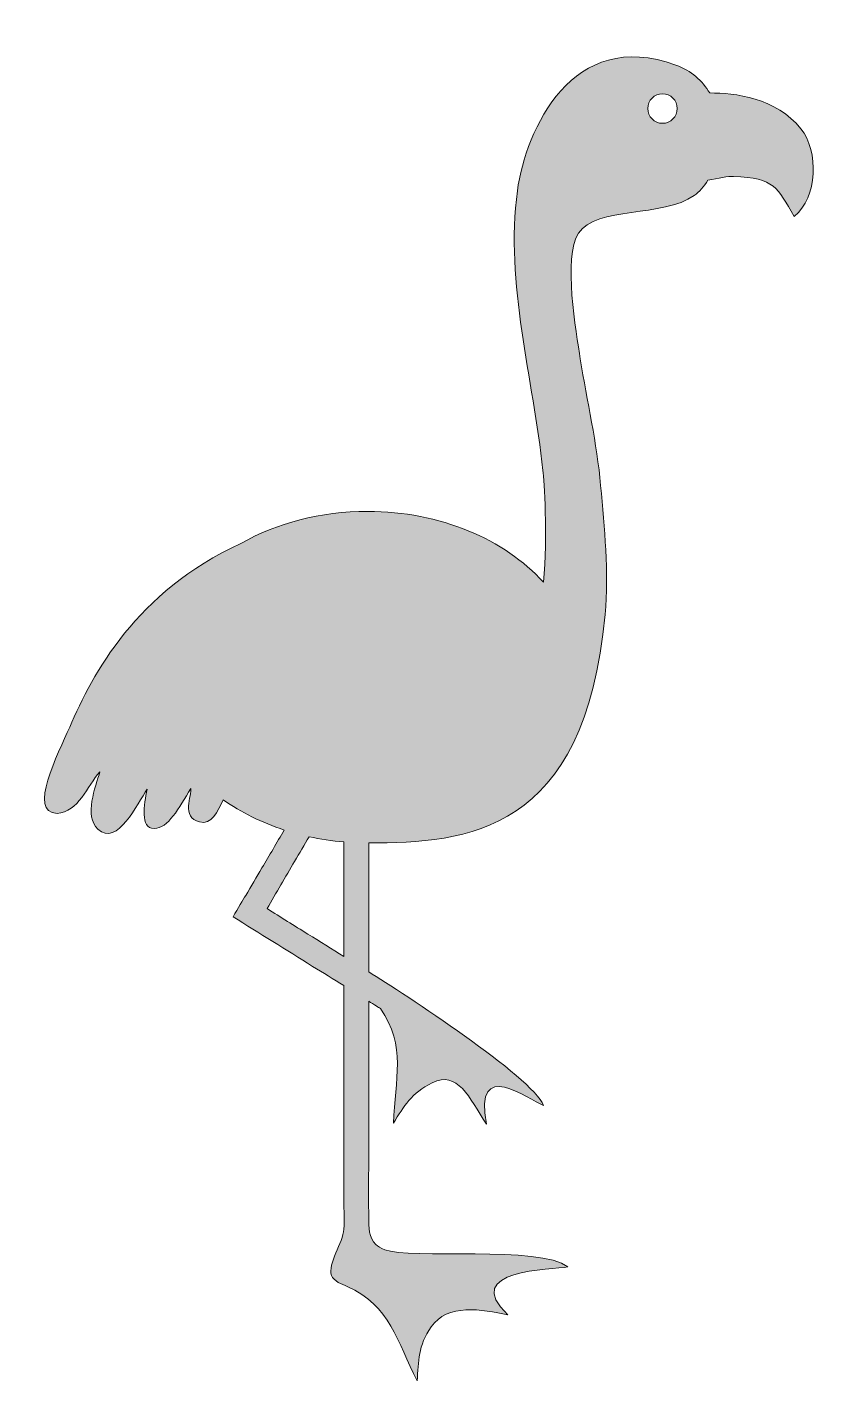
# Model space of a CAD drawing. Header units: inches. Extents: x -1 to 59, y 0 to 104.
import ezdxf

# ---------------------------------------------------------------- set-up
doc = ezdxf.new("R2010")
doc.units = ezdxf.units.IN
doc.header["$MEASUREMENT"] = 0
doc.layers.add('Layer 1', color=7, linetype='Continuous')

msp = doc.modelspace()

# ---------------------------------------------------------------- hatches: boundary and pattern name
at = {"layer": 'Layer 1', "true_color": 0xf28173}
h = msp.add_hatch(color=11, dxfattribs=at)
h.dxf.hatch_style = 2
edge = h.paths.add_edge_path()
edge.add_spline(control_points=[(58.07, 96.08), (56.17, 98.46), (52.98, 98.84), (51.07, 98.83), (50.52, 99.76), (49.67, 100.53), (48.47, 100.97), (40.53, 103.89), (36.95, 96.02), (36.31, 91.33), (35.34, 84.2), (37.53, 76.94), (38.27, 69.85), (38.35, 69.14), (38.66, 64.86), (38.3, 61.29), (35.33, 64.58), (30.4, 66.72), (24.81, 66.72), (21.17, 66.72), (17.81, 65.81), (15.09, 64.27), (6.98, 60.51), (3.75, 54.33), (1.94, 50.16), (1.06, 48.13), (-1.33, 43.58), (0.97, 43.55), (2.62, 43.64), (3.28, 45.68), (4.26, 46.73), (3.93, 45.58), (3.01, 43.36), (4.11, 42.34), (5.61, 40.96), (7.13, 44.32), (7.89, 45.4), (7.64, 44.21), (7.34, 42.4), (8.42, 42.39), (9.5, 42.39), (10.3, 43.93), (11.25, 45.46), (11.32, 44.95), (10.46, 43.25), (11.91, 42.89), (12.8, 42.66), (13.31, 43.69), (13.73, 44.59), (15.1, 43.63), (16.68, 42.84), (18.41, 42.27), (17.84, 41.3), (17.27, 40.33), (16.7, 39.36), (16.29, 38.66), (15.88, 37.95), (15.46, 37.25), (15.46, 37.25), (15.45, 37.26), (15.45, 37.26), (15.25, 36.92), (14.86, 36.27), (14.48, 35.62), (16.52, 34.35), (18.55, 33.08), (20.59, 31.81), (21.39, 31.32), (22.19, 30.83), (22.99, 30.34), (22.99, 26.89), (22.99, 23.45), (22.99, 20.01), (22.99, 17.94), (22.99, 15.87), (22.99, 13.79), (22.99, 13.08), (23.03, 12.36), (22.99, 11.65), (22.93, 10.62), (21.73, 8.99), (22.04, 8.09), (22.19, 7.65), (22.86, 7.41), (23.23, 7.25), (26.57, 5.79), (27.06, 3.02), (28.62, 0), (28.71, 1.52), (28.68, 2.68), (29.69, 4.15), (30.92, 5.95), (33.6, 5.5), (35.58, 5.08), (31.85, 8.56), (38.98, 8.55), (40.19, 8.75), (38.06, 10.43), (28, 9.3), (26.12, 10.07), (25.82, 10.18), (25.6, 10.32), (25.44, 10.48), (24.89, 11), (24.91, 11.72), (24.9, 12.64), (24.87, 14.55), (24.9, 16.47), (24.9, 18.39), (24.9, 21.98), (24.9, 25.56), (24.9, 29.14), (25.09, 29.02), (25.29, 28.9), (25.48, 28.77), (25.59, 28.7), (25.7, 28.63), (25.8, 28.57), (27.81, 25.72), (26.91, 23.11), (26.79, 19.79), (27.62, 21.07), (28.16, 22.09), (29.76, 22.88), (31.72, 23.84), (32.61, 21.77), (33.93, 19.7), (32.92, 24.9), (37.16, 21.57), (38.32, 21.14), (37.42, 23.34), (27.51, 29.77), (24.9, 31.39), (24.9, 32.61), (24.9, 33.82), (24.9, 35.03), (24.9, 37.12), (24.9, 39.2), (24.9, 41.28), (32.38, 41.28), (41.52, 42), (43.04, 58.8), (43.34, 62.11), (42.98, 65.43), (42.7, 68.7), (42.42, 71.96), (41.65, 75.15), (41.14, 78.43), (40.83, 80.44), (39.79, 86.22), (41, 88.07), (42.37, 90.15), (47.5, 89.26), (49.88, 90.96), (50.28, 91.25), (50.64, 91.65), (50.94, 92.13), (51.7, 92.28), (52.51, 92.45), (52.9, 92.43), (56.11, 92.29), (56.23, 91.59), (57.56, 89.35), (59.36, 90.81), (59.46, 94.35), (58.07, 96.08)], knot_values=[0, 0, 0, 0, 1, 1, 1, 2, 2, 2, 3, 3, 3, 4, 4, 4, 5, 5, 5, 6, 6, 6, 7, 7, 7, 8, 8, 8, 9, 9, 9, 10, 10, 10, 11, 11, 11, 12, 12, 12, 13, 13, 13, 14, 14, 14, 15, 15, 15, 16, 16, 16, 17, 17, 17, 18, 18, 18, 19, 19, 19, 20, 20, 20, 21, 21, 21, 22, 22, 22, 23, 23, 23, 24, 24, 24, 25, 25, 25, 26, 26, 26, 27, 27, 27, 28, 28, 28, 29, 29, 29, 30, 30, 30, 31, 31, 31, 32, 32, 32, 33, 33, 33, 34, 34, 34, 35, 35, 35, 36, 36, 36, 37, 37, 37, 38, 38, 38, 39, 39, 39, 40, 40, 40, 41, 41, 41, 42, 42, 42, 43, 43, 43, 44, 44, 44, 45, 45, 45, 46, 46, 46, 47, 47, 47, 48, 48, 48, 49, 49, 49, 50, 50, 50, 51, 51, 51, 52, 52, 52, 53, 53, 53, 54, 54, 54, 55, 55, 55, 55], degree=3, periodic=1)
edge = h.paths.add_edge_path()
edge.add_spline(control_points=[(22.99, 36.74), (22.99, 35.35), (22.99, 33.96), (22.99, 32.57), (22.07, 33.14), (21.15, 33.72), (20.22, 34.29), (19.18, 34.94), (18.13, 35.59), (17.09, 36.24), (17.79, 37.45), (18.5, 38.66), (19.21, 39.87), (19.58, 40.5), (19.95, 41.13), (20.32, 41.76), (21.18, 41.57), (22.08, 41.43), (22.99, 41.36), (22.99, 39.82), (22.99, 38.28), (22.99, 36.74)], knot_values=[0, 0, 0, 0, 1, 1, 1, 2, 2, 2, 3, 3, 3, 4, 4, 4, 5, 5, 5, 6, 6, 6, 7, 7, 7, 7], degree=3, periodic=1)
edge = h.paths.add_edge_path()
edge.add_spline(control_points=[(47.45, 96.5), (46.82, 96.5), (46.32, 97.01), (46.32, 97.64), (46.32, 98.26), (46.82, 98.77), (47.45, 98.77), (48.07, 98.77), (48.58, 98.26), (48.58, 97.64), (48.58, 97.01), (48.07, 96.5), (47.45, 96.5)], knot_values=[0, 0, 0, 0, 1, 1, 1, 2, 2, 2, 3, 3, 3, 4, 4, 4, 4], degree=3, periodic=1)

# ---------------------------------------------------------------- linework, layer by layer
at = {"layer": 'Layer 1', "lineweight": 0}
for points, knots in [([(58.07, 96.08), (56.17, 98.46), (52.98, 98.84), (51.07, 98.83), (50.52, 99.76), (49.67, 100.53), (48.47, 100.97), (40.53, 103.89), (36.95, 96.02), (36.31, 91.33), (35.34, 84.2), (37.53, 76.94), (38.27, 69.85), (38.35, 69.14), (38.66, 64.86), (38.3, 61.29), (35.33, 64.58), (30.4, 66.72), (24.81, 66.72), (21.17, 66.72), (17.81, 65.81), (15.09, 64.27), (6.98, 60.51), (3.75, 54.33), (1.94, 50.16), (1.06, 48.13), (-1.33, 43.58), (0.97, 43.55), (2.62, 43.64), (3.28, 45.68), (4.26, 46.73), (3.93, 45.58), (3.01, 43.36), (4.11, 42.34), (5.61, 40.96), (7.13, 44.32), (7.89, 45.4), (7.64, 44.21), (7.34, 42.4), (8.42, 42.39), (9.5, 42.39), (10.3, 43.93), (11.25, 45.46), (11.32, 44.95), (10.46, 43.25), (11.91, 42.89), (12.8, 42.66), (13.31, 43.69), (13.73, 44.59), (15.1, 43.63), (16.68, 42.84), (18.41, 42.27), (17.84, 41.3), (17.27, 40.33), (16.7, 39.36), (16.29, 38.66), (15.88, 37.95), (15.46, 37.25), (15.46, 37.25), (15.45, 37.26), (15.45, 37.26), (15.25, 36.92), (14.86, 36.27), (14.48, 35.62), (16.52, 34.35), (18.55, 33.08), (20.59, 31.81), (21.39, 31.32), (22.19, 30.83), (22.99, 30.34), (22.99, 26.89), (22.99, 23.45), (22.99, 20.01), (22.99, 17.94), (22.99, 15.87), (22.99, 13.79), (22.99, 13.08), (23.03, 12.36), (22.99, 11.65), (22.93, 10.62), (21.73, 8.99), (22.04, 8.09), (22.19, 7.65), (22.86, 7.41), (23.23, 7.25), (26.57, 5.79), (27.06, 3.02), (28.62, 0), (28.71, 1.52), (28.68, 2.68), (29.69, 4.15), (30.92, 5.95), (33.6, 5.5), (35.58, 5.08), (31.85, 8.56), (38.98, 8.55), (40.19, 8.75), (38.06, 10.43), (28, 9.3), (26.12, 10.07), (25.82, 10.18), (25.6, 10.32), (25.44, 10.48), (24.89, 11), (24.91, 11.72), (24.9, 12.64), (24.87, 14.55), (24.9, 16.47), (24.9, 18.39), (24.9, 21.98), (24.9, 25.56), (24.9, 29.14), (25.09, 29.02), (25.29, 28.9), (25.48, 28.77), (25.59, 28.7), (25.7, 28.63), (25.8, 28.57), (27.81, 25.72), (26.91, 23.11), (26.79, 19.79), (27.62, 21.07), (28.16, 22.09), (29.76, 22.88), (31.72, 23.84), (32.61, 21.77), (33.93, 19.7), (32.92, 24.9), (37.16, 21.57), (38.32, 21.14), (37.42, 23.34), (27.51, 29.77), (24.9, 31.39), (24.9, 32.61), (24.9, 33.82), (24.9, 35.03), (24.9, 37.12), (24.9, 39.2), (24.9, 41.28), (32.38, 41.28), (41.52, 42), (43.04, 58.8), (43.34, 62.11), (42.98, 65.43), (42.7, 68.7), (42.42, 71.96), (41.65, 75.15), (41.14, 78.43), (40.83, 80.44), (39.79, 86.22), (41, 88.07), (42.37, 90.15), (47.5, 89.26), (49.88, 90.96), (50.28, 91.25), (50.64, 91.65), (50.94, 92.13), (51.7, 92.28), (52.51, 92.45), (52.9, 92.43), (56.11, 92.29), (56.23, 91.59), (57.56, 89.35), (59.36, 90.81), (59.46, 94.35), (58.07, 96.08)], [0, 0, 0, 0, 1, 1, 1, 2, 2, 2, 3, 3, 3, 4, 4, 4, 5, 5, 5, 6, 6, 6, 7, 7, 7, 8, 8, 8, 9, 9, 9, 10, 10, 10, 11, 11, 11, 12, 12, 12, 13, 13, 13, 14, 14, 14, 15, 15, 15, 16, 16, 16, 17, 17, 17, 18, 18, 18, 19, 19, 19, 20, 20, 20, 21, 21, 21, 22, 22, 22, 23, 23, 23, 24, 24, 24, 25, 25, 25, 26, 26, 26, 27, 27, 27, 28, 28, 28, 29, 29, 29, 30, 30, 30, 31, 31, 31, 32, 32, 32, 33, 33, 33, 34, 34, 34, 35, 35, 35, 36, 36, 36, 37, 37, 37, 38, 38, 38, 39, 39, 39, 40, 40, 40, 41, 41, 41, 42, 42, 42, 43, 43, 43, 44, 44, 44, 45, 45, 45, 46, 46, 46, 47, 47, 47, 48, 48, 48, 49, 49, 49, 50, 50, 50, 51, 51, 51, 52, 52, 52, 53, 53, 53, 54, 54, 54, 55, 55, 55, 55]), ([(47.45, 96.5), (46.82, 96.5), (46.32, 97.01), (46.32, 97.64), (46.32, 98.26), (46.82, 98.77), (47.45, 98.77), (48.07, 98.77), (48.58, 98.26), (48.58, 97.64), (48.58, 97.01), (48.07, 96.5), (47.45, 96.5)], [0, 0, 0, 0, 1, 1, 1, 2, 2, 2, 3, 3, 3, 4, 4, 4, 4]), ([(22.99, 36.74), (22.99, 35.35), (22.99, 33.96), (22.99, 32.57), (22.07, 33.14), (21.15, 33.72), (20.22, 34.29), (19.18, 34.94), (18.13, 35.59), (17.09, 36.24), (17.79, 37.45), (18.5, 38.66), (19.21, 39.87), (19.58, 40.5), (19.95, 41.13), (20.32, 41.76), (21.18, 41.57), (22.08, 41.43), (22.99, 41.36), (22.99, 39.82), (22.99, 38.28), (22.99, 36.74)], [0, 0, 0, 0, 1, 1, 1, 2, 2, 2, 3, 3, 3, 4, 4, 4, 5, 5, 5, 6, 6, 6, 7, 7, 7, 7])]:
    msp.add_open_spline(points, degree=3, knots=knots, dxfattribs=at)

doc.saveas('drawing.dxf')
